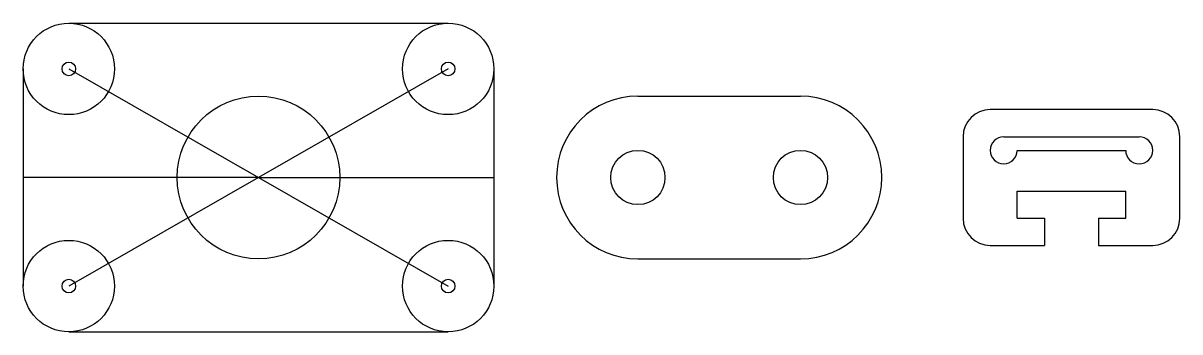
# Model space of a CAD drawing. Header units: inches. Extents: x 3.3 to 46, y 3.3 to 14.7.
import ezdxf

# ---------------------------------------------------------------- set-up
doc = ezdxf.new("R2010")
doc.units = ezdxf.units.IN
doc.header["$MEASUREMENT"] = 0

msp = doc.modelspace()

# ---------------------------------------------------------------- linework, layer by layer
for p, q in [((5, 14.685), (19, 14.685)), ((3.315, 13), (3.315, 5)), ((5, 13), (19, 5)), ((19, 13), (5, 5)), ((20.685, 13), (20.685, 5)), ((26, 12), (32, 12)), ((45, 11.5), (39, 11.5)), ((38, 10.5), (38, 7.5)), ((39.5, 10.5), (44.5, 10.5)), ((46, 7.5), (46, 10.5)), ((40, 10), (44, 10)), ((12, 9), (3.315, 9)), ((12, 9), (20.685, 9)), ((40, 8.5), (44, 8.5)), ((40, 7.5), (40, 8.5)), ((44, 7.5), (44, 8.5)), ((40, 7.5), (41, 7.5)), ((41, 7.5), (41, 6.5)), ((43, 7.5), (43, 6.5)), ((43, 7.5), (44, 7.5)), ((39, 6.5), (41, 6.5)), ((43, 6.5), (45, 6.5)), ((26, 6), (32, 6)), ((5, 3.315), (19, 3.315))]:
    msp.add_line(p, q)
for centre, radius in [((5, 13), 1.685), ((19, 13), 1.685), ((5, 13), 0.25), ((19, 13), 0.25), ((12, 9), 3), ((26, 9), 1), ((32, 9), 1), ((5, 5), 1.685), ((19, 5), 1.685), ((5, 5), 0.25), ((19, 5), 0.25)]:
    msp.add_circle(centre, radius)
for centre, radius, start, end in [((26, 9), 3, 90, 270), ((32, 9), 3, 270, 90), ((39, 10.5), 1, 90, 180), ((45, 10.5), 1, 0, 90), ((39.5, 10), 0.5, 90, 0), ((44.5, 10), 0.5, 180, 90), ((39, 7.5), 1, 180, 270), ((45, 7.5), 1, 270, 0)]:
    msp.add_arc(centre, radius, start, end)

doc.saveas('drawing.dxf')
